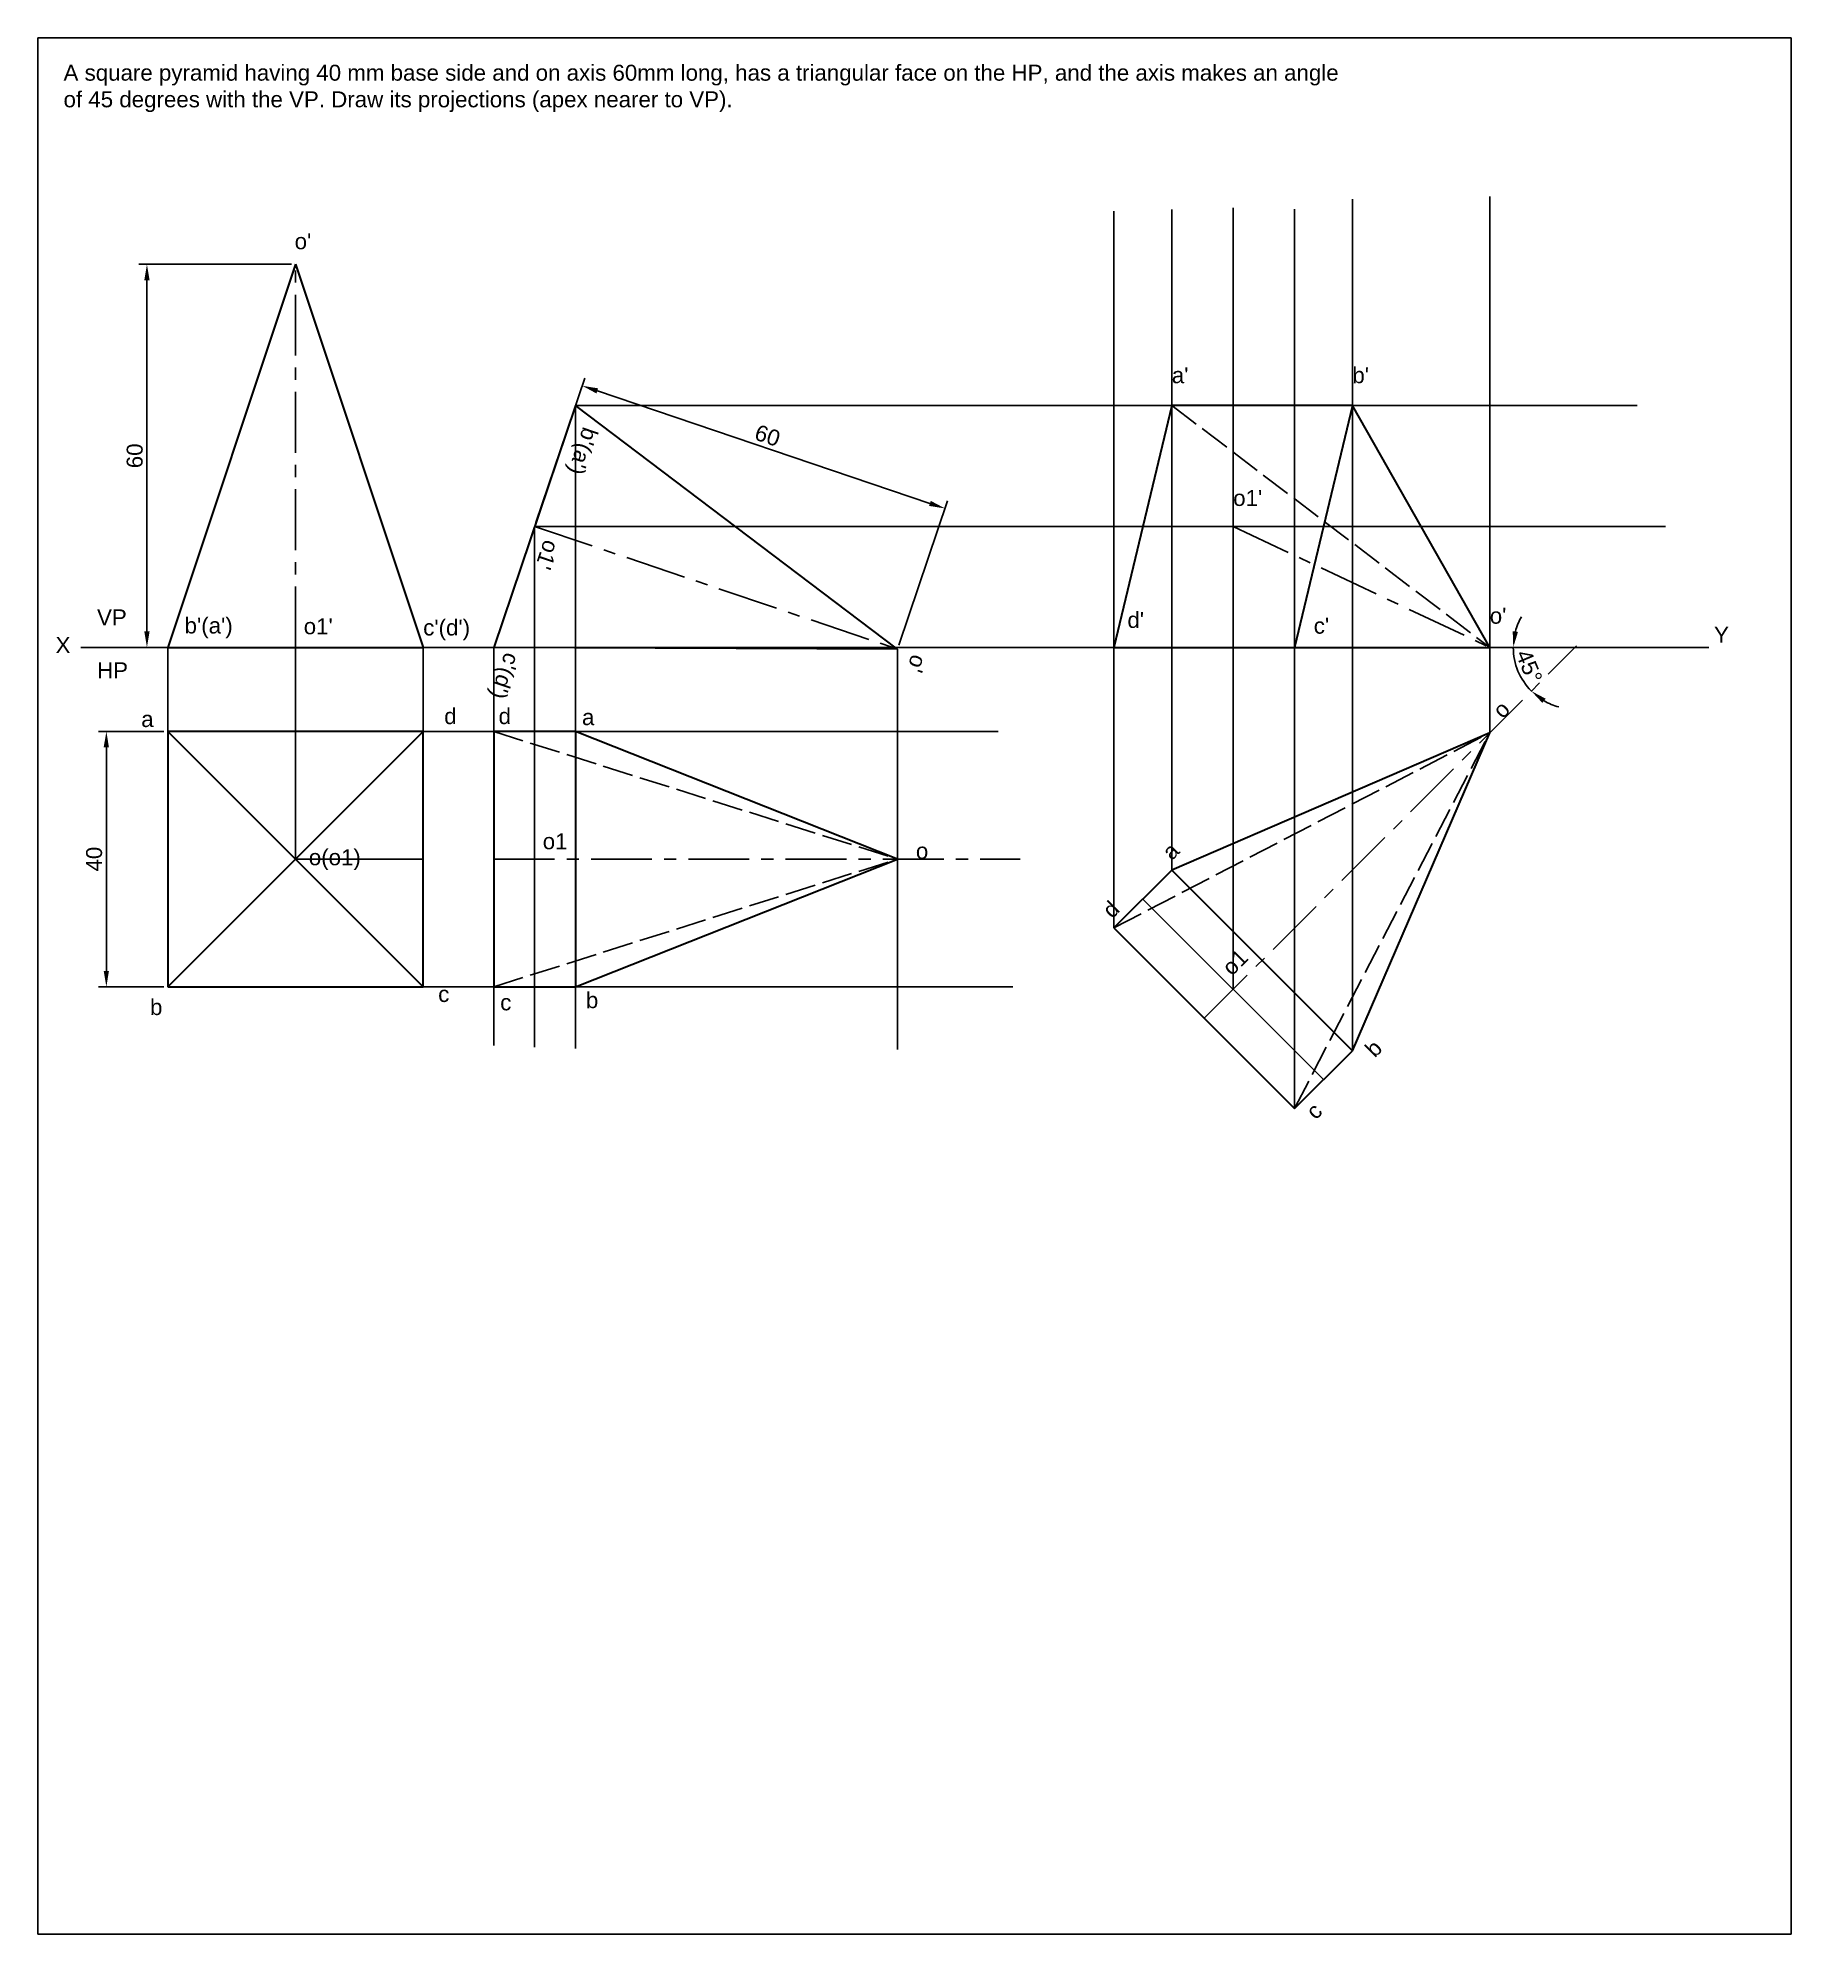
# Model space of a CAD drawing. Header units: millimetres. Extents: x 0 to 275, y 0 to 297.
import ezdxf

# ---------------------------------------------------------------- set-up
doc = ezdxf.new("R2010")
doc.units = ezdxf.units.MM
doc.linetypes.add('ACAD_ISO02W100', pattern=[15, 12, -3])
doc.linetypes.add('CENTER', pattern=[50.8, 31.75, -6.35, 6.35, -6.35])
doc.styles.get("Standard").update_dxf_attribs({"font": 'arial.ttf'})
doc.dimstyles.new('ISO-25', dxfattribs={"dimtxt": 2.5, "dimasz": 2.5, "dimexe": 1.25, "dimexo": 0.625, "dimtad": 1, "dimtxsty": 'Standard', "dimcen": 2.5, "dimadec": 0, "dimazin": 0, "dimtfac": 1, "dimtmove": 0, "dimatfit": 3, "dimfxl": 1, "dimarcsym": 0})

# ---------------------------------------------------------------- blocks, each defined once
blk = doc.blocks.new('*D2')
at = {"color": 0, "lineweight": -2, "transparency": 16777216}
for p, q in [((19.7, 188.37), (9.47, 188.37)), ((10.72, 185.87), (10.72, 150.87)), ((19.7, 148.37), (9.47, 148.37))]:
    blk.add_line(p, q, dxfattribs=at)
at = {"color": 0, "transparency": 16777216}
for points in [[(10.3, 185.87), (11.13, 185.87), (10.72, 188.37)], [(10.3, 150.87), (11.13, 150.87), (10.72, 148.37)]]:
    blk.add_solid(points, dxfattribs=at)
at = {"layer": 'Defpoints', "color": 0, "transparency": 16777216}
for p in [(20.33, 188.37), (10.72, 148.37), (20.33, 148.37)]:
    blk.add_point(p, dxfattribs=at)
at = {"color": 0, "transparency": 16777216, "insert": (8.81, 168.37), "char_height": 2.5, "attachment_point": 5, "rotation": 90}
blk.add_mtext('40', dxfattribs=at)
blk = doc.blocks.new('*D3')
at = {"color": 0, "lineweight": -2, "transparency": 16777216}
for p, q in [((39.7, 261.54), (15.83, 261.54)), ((17.08, 204.04), (17.08, 259.04)), ((39.7, 201.54), (15.83, 201.54))]:
    blk.add_line(p, q, dxfattribs=at)
at = {"color": 0, "transparency": 16777216}
for points in [[(16.66, 259.04), (17.49, 259.04), (17.08, 261.54)], [(16.66, 204.04), (17.49, 204.04), (17.08, 201.54)]]:
    blk.add_solid(points, dxfattribs=at)
at = {"layer": 'Defpoints', "color": 0, "transparency": 16777216}
for p in [(17.08, 261.54), (40.33, 261.54), (40.33, 201.54)]:
    blk.add_point(p, dxfattribs=at)
at = {"color": 0, "transparency": 16777216, "insert": (15.17, 231.54), "char_height": 2.5, "attachment_point": 5, "rotation": 90}
blk.add_mtext('60', dxfattribs=at)
blk = doc.blocks.new('*D4')
at = {"color": 0, "lineweight": -2, "transparency": 16777216}
for p, q in [((78.01, 221.08), (85.66, 243.7)), ((87.63, 241.71), (139.73, 224.1)), ((134.85, 201.86), (142.5, 224.48))]:
    blk.add_line(p, q, dxfattribs=at)
at = {"color": 0, "transparency": 16777216}
for points in [[(87.76, 242.11), (87.49, 241.32), (85.26, 242.51)], [(139.86, 224.49), (139.6, 223.7), (142.1, 223.3)]]:
    blk.add_solid(points, dxfattribs=at)
at = {"layer": 'Defpoints', "color": 0, "transparency": 16777216}
for p in [(142.1, 223.3), (77.81, 220.49), (134.65, 201.27)]:
    blk.add_point(p, dxfattribs=at)
at = {"color": 0, "transparency": 16777216, "insert": (114.29, 234.71), "char_height": 2.5, "attachment_point": 5, "rotation": 341.3215}
blk.add_mtext('60', dxfattribs=at)
blk = doc.blocks.new('*D6')
at = {"color": 0, "lineweight": -2, "transparency": 16777216}
for start, end in [(150.3355, 165.1677), (180, 225), (239.8323, 254.6645)]:
    blk.add_arc((240.79, 201.54), 9.68, start, end, dxfattribs=at)
at = {"color": 0, "transparency": 16777216}
for points in [[(231.84, 203.96), (231.02, 204.07), (231.11, 201.54)], [(235.67, 192.84), (236.18, 193.5), (233.94, 194.69)]]:
    blk.add_solid(points, dxfattribs=at)
at = {"layer": 'Defpoints', "color": 0, "transparency": 16777216}
for p in [(6.73, 201.54), (231.44, 199.03), (241.02, 201.77), (261.72, 201.54), (182.7, 143.45)]:
    blk.add_point(p, dxfattribs=at)
at = {"color": 0, "transparency": 16777216, "insert": (233.59, 198.56), "char_height": 2.5, "attachment_point": 5, "rotation": 292.5}
blk.add_mtext('45°', dxfattribs=at)

msp = doc.modelspace()

# ---------------------------------------------------------------- linework, layer by layer
for p, q in [((274.625, 297), (0, 297)), ((0, 297), (0, 0)), ((274.625, 0), (274.625, 297)), ((187.232, 147.981), (187.232, 270.395)), ((205.903, 138.368), (205.903, 271.758)), ((227.424, 188.173), (227.424, 272.174)), ((168.561, 157.594), (168.561, 269.878)), ((177.619, 166.652), (177.619, 270.109)), ((196.845, 129.31), (196.845, 270.17)), ((84.216, 239.432), (84.216, 138.703)), ((84.216, 239.432), (250.499, 239.432)), ((77.811, 220.486), (77.811, 138.944)), ((77.811, 220.486), (254.944, 220.486)), ((6.729, 201.539), (261.723, 201.539)), ((20.326, 188.368), (20.326, 201.539)), ((40.326, 201.539), (40.326, 168.368)), ((60.326, 188.368), (60.326, 201.539)), ((71.406, 201.539), (71.406, 139.184)), ((134.651, 201.27), (134.651, 138.573)), ((60.326, 188.368), (150.404, 188.368)), ((40.326, 168.368), (60.326, 168.368)), ((173.09, 162.123), (201.374, 133.839)), ((60.326, 148.368), (152.731, 148.368)), ((0, 0), (274.625, 0))]:
    msp.add_line(p, q)
at = {"lineweight": 30}
for p, q in [((40.326, 261.539), (20.326, 201.539)), ((40.326, 261.539), (60.326, 201.539)), ((84.216, 239.432), (71.406, 201.539)), ((134.651, 201.27), (84.216, 239.432)), ((177.619, 239.432), (168.561, 201.539)), ((205.903, 239.432), (177.619, 239.432)), ((205.903, 239.432), (196.845, 201.539)), ((227.424, 201.539), (205.903, 239.432)), ((20.326, 201.539), (60.326, 201.539)), ((134.651, 201.27), (71.406, 201.539)), ((168.561, 201.539), (196.845, 201.539)), ((196.845, 201.539), (227.424, 201.539)), ((20.326, 188.368), (20.326, 148.368)), ((60.326, 188.368), (20.326, 188.368)), ((20.326, 188.368), (60.326, 148.368)), ((20.326, 148.368), (60.326, 188.368)), ((60.326, 148.368), (60.326, 188.368)), ((84.216, 188.368), (71.406, 188.368)), ((71.406, 188.368), (71.406, 148.368)), ((134.651, 168.368), (84.216, 188.368)), ((84.216, 188.368), (84.216, 148.368)), ((227.424, 188.173), (177.619, 166.652)), ((205.903, 138.368), (227.424, 188.173)), ((84.216, 148.368), (134.651, 168.368)), ((177.619, 166.652), (168.561, 157.594)), ((177.619, 166.652), (205.903, 138.368)), ((168.561, 157.594), (196.845, 129.31)), ((20.326, 148.368), (60.326, 148.368)), ((71.406, 148.368), (84.216, 148.368)), ((196.845, 129.31), (205.903, 138.368))]:
    msp.add_line(p, q, dxfattribs=at)
at = {"linetype": 'CENTER', "ltscale": 0.3}
for p, q in [((40.326, 201.539), (40.326, 261.539)), ((77.811, 220.486), (134.651, 201.27)), ((187.232, 220.486), (227.424, 201.539)), ((182.703, 143.452), (241.022, 201.771)), ((71.406, 168.368), (153.881, 168.368))]:
    msp.add_line(p, q, dxfattribs=at)
at = {"linetype": 'ACAD_ISO02W100', "ltscale": 0.4}
for p, q in [((177.619, 239.432), (227.424, 201.539)), ((71.406, 188.368), (134.651, 168.368)), ((168.561, 157.594), (227.424, 188.173)), ((196.845, 129.31), (227.424, 188.173)), ((71.406, 148.368), (134.651, 168.368))]:
    msp.add_line(p, q, dxfattribs=at)

# ---------------------------------------------------------------- texts
at = {"char_height": 2.5, "attachment_point": 1}
for s, width, heights, insert in [('A square pyramid having 40 mm base side and on axis 60mm long, has a triangular face on the HP, and the axis makes an angle of 45 degrees with the VP. Draw its projections (apex nearer to VP).', 200.85634, [0], (4.012, 292.801)), ("o'", 6.26839, [3.278], (40.214, 266.398)), ("a'", 6.26839, [0], (177.619, 245.42)), ("b'", 6.26839, [0], (205.903, 245.42)), ("o1'", 6.26839, [0], (187.232, 226.191)), ('VP', 6.26839, [0], (9.262, 207.491)), ("b'(a')", 6.26839, [0], (22.975, 206.214)), ("o1'", 6.26839, [3.278], (41.638, 206.097)), ("c'(d')", 6.26839, [0], (60.351, 205.903)), ("d'", 6.26839, [0], (170.666, 207.085)), ("c'", 6.26839, [0], (199.853, 206.183)), ("o'", 6.26839, [0], (227.424, 207.747)), ('X', 6.26839, [0], (2.765, 203.15)), ('Y', 6.26839, [0], (262.557, 204.761)), ('HP', 6.26839, [0], (9.262, 199.206)), ('a', 6.26839, [0], (16.178, 191.559)), ('d', 6.26839, [0], (63.644, 192.019)), ('d', 6.26839, [0], (72.162, 192.019)), ('a', 6.26839, [0], (85.225, 191.86)), ('o1', 6.26839, [0], (79.072, 172.42)), ('o(o1)', 6.26839, [0], (42.433, 169.911)), ('o', 6.26839, [0], (137.53, 170.909)), ('b', 6.26839, [0], (17.561, 146.45)), ('c', 6.26839, [0], (62.697, 148.497)), ('c', 6.26839, [0], (72.414, 147.189)), ('b', 6.26839, [0], (85.839, 147.527))]:
    msp.add_mtext_dynamic_manual_height_columns(s, width=width, gutter_width=12.5, heights=heights, dxfattribs=dict(at, insert=insert))
for s, heights, insert, rotation in [("b'(a')", [0], (87.797, 235.425), 251.32151), ("o1'", [3.278], (81.709, 217.782), 251.32151), ("c'(d')", [0], (75.532, 200.117), 251.32151), ("o'", [3.278], (139.289, 199.82), 251.32151), ('o', [0], (227.663, 192.005), 45), ('a', [0], (175.863, 169.835), 45), ('d', [0], (166.514, 160.71), 45), ('o1', [0], (185.258, 151.738), 45), ('b', [0], (207.646, 138.921), 45), ('c', [0], (198.392, 129.189), 45)]:
    msp.add_mtext_dynamic_manual_height_columns(s, width=6.26839, gutter_width=12.5, heights=heights, dxfattribs=dict(at, insert=insert, rotation=rotation))

# ---------------------------------------------------------------- dimensions: what is measured, and where the dimension line sits
for base, p1, p2, angle, picture, middle in [((17.075, 261.539), (40.326, 201.539), (40.326, 261.539), 90, '*D3', (15.174, 231.539)), ((142.097, 223.296), (77.811, 220.486), (134.651, 201.27), 341.32151, '*D4', (114.286, 234.705)), ((10.716, 148.368), (20.326, 188.368), (20.326, 148.368), 90, '*D2', (8.814, 168.368))]:
    dim = msp.add_linear_dim(base=base, p1=p1, p2=p2, angle=angle, dimstyle='ISO-25')
    dim.commit()
    dim.dimension.update_dxf_attribs({"geometry": picture, "text_midpoint": middle})
dim = msp.add_angular_dim_2l(base=(231.436, 199.033), line1=((182.703, 143.452), (241.022, 201.771)), line2=((6.729, 201.539), (261.723, 201.539)), dimstyle='ISO-25')
dim.commit()
dim.dimension.update_dxf_attribs({"geometry": '*D6', "text_midpoint": (233.595, 198.559)})

doc.saveas('drawing.dxf')
